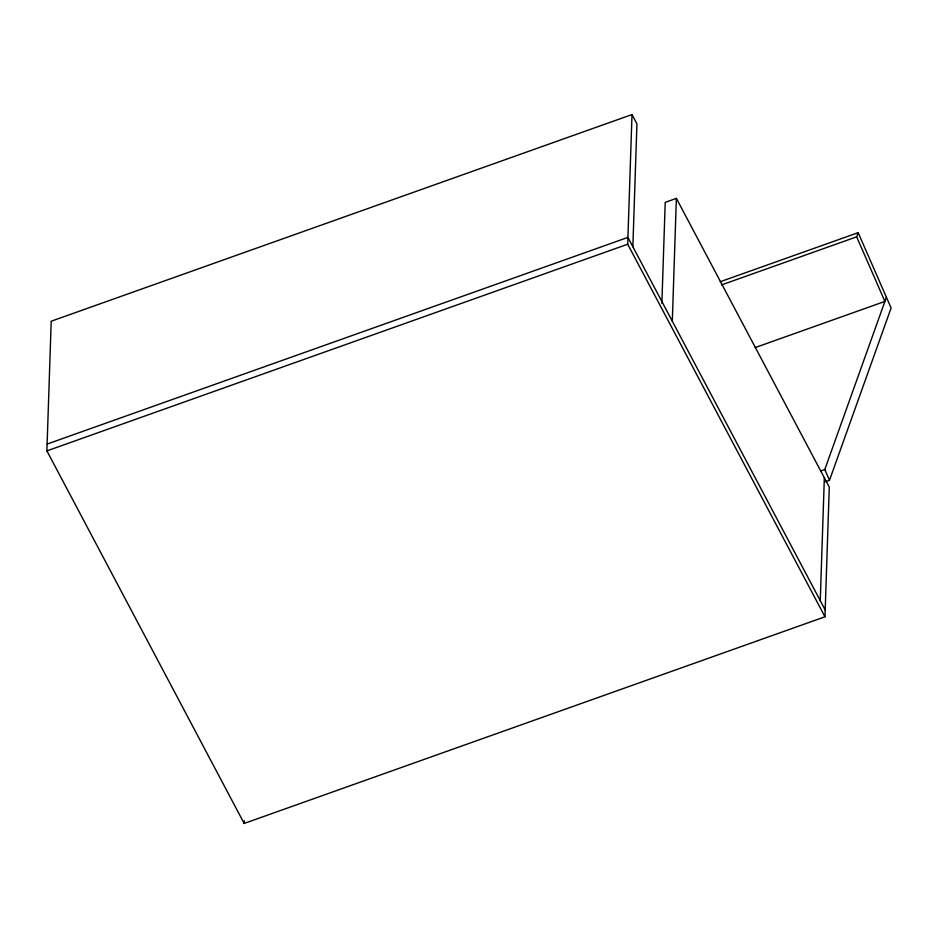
<?xml version="1.0" encoding="UTF-8"?>
<svg xmlns="http://www.w3.org/2000/svg" width="938" height="938" viewBox="0 0 938 938"><rect width="100%" height="100%" fill="white"/><g stroke="black" fill="none" stroke-linecap="round" stroke-linejoin="round"><path stroke-width="1.41" d="M661.865 303.267L665.218 202.35L676.38 198.375L829.274 487.103L824.971 616.782L244.173 823.447L46.9 450.897L51.203 321.218L632.001 114.553L636.925 123.863L632.857 246.717M244.173 823.447L244.267 820.715M824.971 616.782L627.698 244.22L632.001 114.553M672.312 321.23L676.38 198.375M820.269 600.648L824.338 477.794M755.219 347.564L884.897 301.415L856.664 236.833L858.164 232.659L720.208 281.74M825.358 481.757L829.497 480.279L824.795 469.516L886.398 297.229M829.497 480.279L891.1 307.992L858.164 232.659M47.123 444.073L627.921 237.396L825.194 609.958M46.9 450.897L627.698 244.22M721.474 284.941L856.664 236.833M820.656 470.993L824.795 469.516"/></g></svg>
